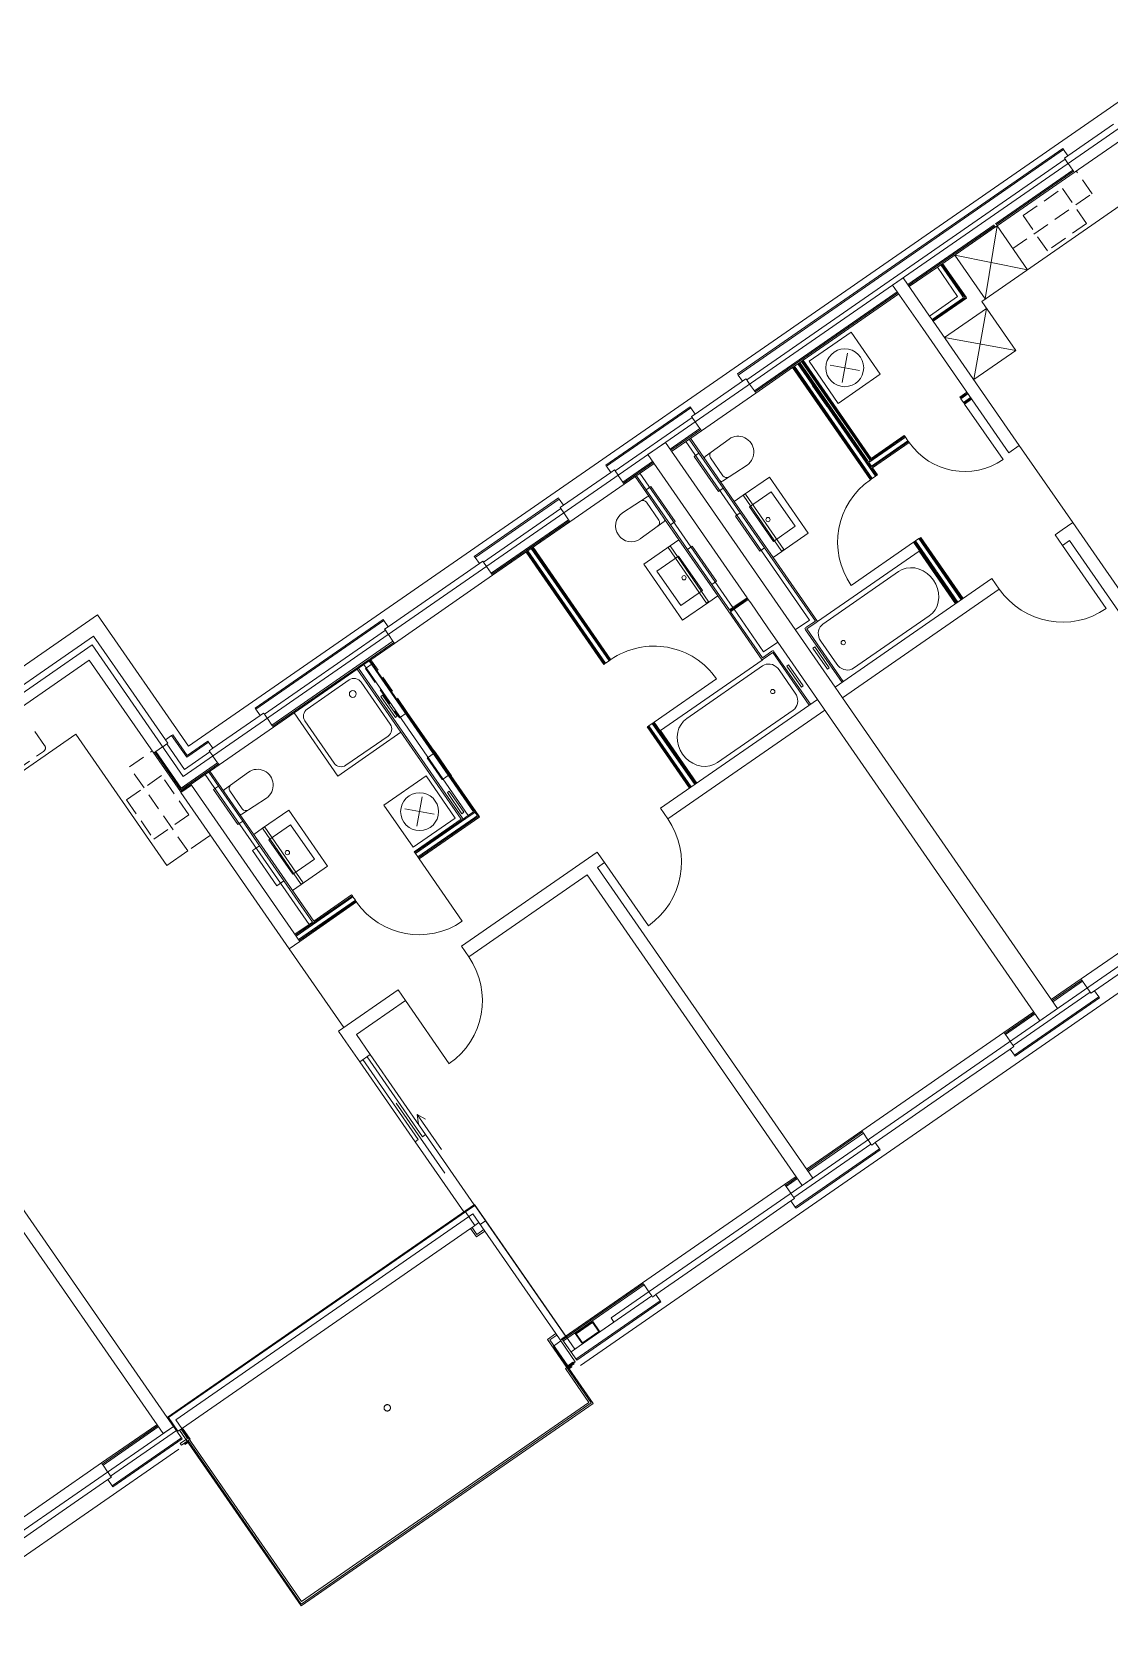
# Model space of a CAD drawing. Header units: metres. Extents: x 2747624 to 2747775, y 1250135 to 1250307.
# Drawn here: x 2747691.49 to 2747704.12, y 1250228.88 to 1250247.75 of the extents above; entities that cross this region are included whole.
import ezdxf

# ---------------------------------------------------------------- set-up
doc = ezdxf.new("R2010")
doc.units = ezdxf.units.M
doc.header["$MEASUREMENT"] = 0
doc.linetypes.add('Strich 2_1mm', pattern=[0.3, 0.2, -0.1])
doc.linetypes.add('Strichpunkt 3_1_1mm Achsen', pattern=[0.5, 0.3, -0.1, 0, -0.1])
doc.layers.add('nichttragend', color=7, linetype='Continuous')
doc.layers.add('tragend', color=7, linetype='Continuous')

# ---------------------------------------------------------------- blocks, each defined once
blk = doc.blocks.new('dfghdgh')
at = {"layer": 'nichttragend', "color": 252, "linetype": 'Continuous', "lineweight": 0}
for p, q in [((2746693.319, 1250239.393), (2746705.393, 1250247.757)), ((2746705.329, 1250247.403), (2746693.255, 1250239.04)), ((2746703.694, 1250246.115), (2746705.297, 1250247.226)), ((2746704.154, 1250246.68), (2746703.62, 1250246.31)), ((2746705.396, 1250246.534), (2746702.611, 1250244.605)), ((2746703.561, 1250246.394), (2746703.57, 1250246.382)), ((2746703.57, 1250246.382), (2746703.62, 1250246.31)), ((2746703.62, 1250246.31), (2746703.579, 1250246.281)), ((2746703.579, 1250246.281), (2746703.587, 1250246.269)), ((2746703.587, 1250246.269), (2746703.621, 1250246.22)), ((2746703.621, 1250246.22), (2746703.622, 1250246.219)), ((2746703.622, 1250246.219), (2746703.677, 1250246.14)), ((2746703.677, 1250246.14), (2746703.685, 1250246.128)), ((2746703.685, 1250246.128), (2746703.694, 1250246.115)), ((2746702.79, 1250245.489), (2746702.652, 1250244.633)), ((2746702.774, 1250245.478), (2746702.79, 1250245.489)), ((2746702.79, 1250245.489), (2746703.146, 1250244.975)), ((2746702.652, 1250244.633), (2746702.296, 1250245.147)), ((2746703.146, 1250244.975), (2746702.296, 1250245.147)), ((2746702.091, 1250245.005), (2746702.132, 1250245.033)), ((2746702.091, 1250245.005), (2746702.329, 1250244.661)), ((2746702.132, 1250245.033), (2746702.37, 1250244.689)), ((2746702.142, 1250245.04), (2746702.416, 1250244.645)), ((2746702.427, 1250244.652), (2746702.153, 1250245.048)), ((2746702.399, 1250244.648), (2746702.37, 1250244.689)), ((2746702.329, 1250244.661), (2746702.001, 1250244.433)), ((2746702.399, 1250244.648), (2746702.029, 1250244.392)), ((2746702.416, 1250244.645), (2746702.036, 1250244.381)), ((2746702.043, 1250244.371), (2746702.434, 1250244.642)), ((2746702.175, 1250244.181), (2746702.668, 1250244.523)), ((2746702.434, 1250244.642), (2746702.427, 1250244.652)), ((2746702.668, 1250244.523), (2746702.517, 1250243.688)), ((2746702.611, 1250244.605), (2746703.01, 1250244.03)), ((2746702.001, 1250244.433), (2746702.029, 1250244.392)), ((2746702.029, 1250244.392), (2746702.036, 1250244.381)), ((2746702.036, 1250244.381), (2746702.043, 1250244.371)), ((2746701.082, 1250244.245), (2746700.588, 1250243.903)), ((2746701.423, 1250243.752), (2746701.082, 1250244.245)), ((2746702.175, 1250244.181), (2746703.01, 1250244.03)), ((2746701.006, 1250243.827), (2746701.037, 1250243.999)), ((2746703.01, 1250244.03), (2746702.517, 1250243.688)), ((2746699.749, 1250243.754), (2746699.758, 1250243.741)), ((2746699.758, 1250243.741), (2746699.808, 1250243.669)), ((2746700.406, 1250243.838), (2746700.395, 1250243.83)), ((2746700.395, 1250243.83), (2746701.193, 1250242.68)), ((2746700.416, 1250243.845), (2746700.406, 1250243.838)), ((2746701.203, 1250242.687), (2746700.406, 1250243.838)), ((2746700.498, 1250243.902), (2746700.416, 1250243.845)), ((2746701.213, 1250242.694), (2746700.416, 1250243.845)), ((2746700.457, 1250243.873), (2746701.368, 1250242.558)), ((2746700.467, 1250243.88), (2746701.378, 1250242.565)), ((2746701.275, 1250242.737), (2746700.478, 1250243.887)), ((2746700.508, 1250243.909), (2746700.498, 1250243.902)), ((2746701.295, 1250242.751), (2746700.498, 1250243.902)), ((2746700.519, 1250243.916), (2746700.508, 1250243.909)), ((2746701.306, 1250242.758), (2746700.508, 1250243.909)), ((2746701.316, 1250242.765), (2746700.519, 1250243.916)), ((2746700.588, 1250243.903), (2746700.93, 1250243.41)), ((2746701.006, 1250243.827), (2746700.834, 1250243.859)), ((2746700.93, 1250243.41), (2746701.423, 1250243.752)), ((2746701.006, 1250243.827), (2746700.975, 1250243.656)), ((2746701.006, 1250243.827), (2746701.178, 1250243.796)), ((2746699.808, 1250243.669), (2746699.253, 1250243.285)), ((2746699.808, 1250243.669), (2746699.849, 1250243.698)), ((2746699.849, 1250243.698), (2746699.857, 1250243.686)), ((2746699.857, 1250243.686), (2746699.891, 1250243.636)), ((2746699.891, 1250243.636), (2746699.892, 1250243.635)), ((2746699.892, 1250243.635), (2746699.947, 1250243.556)), ((2746699.947, 1250243.556), (2746699.955, 1250243.544)), ((2746700.648, 1250243.64), (2746700.625, 1250243.625)), ((2746700.625, 1250243.625), (2746700.796, 1250243.378)), ((2746700.818, 1250243.394), (2746700.648, 1250243.64)), ((2746699.194, 1250243.369), (2746699.203, 1250243.357)), ((2746699.964, 1250243.531), (2746699.327, 1250243.09)), ((2746699.955, 1250243.544), (2746699.964, 1250243.531)), ((2746700.796, 1250243.378), (2746700.818, 1250243.394)), ((2746702.436, 1250243.541), (2746702.354, 1250243.484)), ((2746702.354, 1250243.484), (2746702.361, 1250243.474)), ((2746702.361, 1250243.474), (2746702.443, 1250243.531)), ((2746702.361, 1250243.474), (2746702.368, 1250243.463)), ((2746702.368, 1250243.463), (2746702.45, 1250243.52)), ((2746702.368, 1250243.463), (2746702.396, 1250243.422)), ((2746702.396, 1250243.422), (2746702.479, 1250243.479)), ((2746702.396, 1250243.422), (2746702.404, 1250243.412)), ((2746702.404, 1250243.412), (2746702.486, 1250243.469)), ((2746702.404, 1250243.412), (2746702.411, 1250243.402)), ((2746702.411, 1250243.402), (2746702.493, 1250243.459)), ((2746702.411, 1250243.402), (2746702.861, 1250242.752)), ((2746699.203, 1250243.357), (2746699.253, 1250243.285)), ((2746699.253, 1250243.285), (2746699.212, 1250243.256)), ((2746699.212, 1250243.256), (2746699.22, 1250243.244)), ((2746699.22, 1250243.244), (2746699.254, 1250243.195)), ((2746699.254, 1250243.195), (2746699.255, 1250243.194)), ((2746699.255, 1250243.194), (2746699.31, 1250243.115)), ((2746699.185, 1250242.992), (2746699.298, 1250242.827)), ((2746699.712, 1250242.262), (2746699.199, 1250243.002)), ((2746699.31, 1250243.115), (2746699.318, 1250243.103)), ((2746699.318, 1250243.103), (2746699.327, 1250243.09)), ((2746699.65, 1250242.992), (2746699.372, 1250242.788)), ((2746701.289, 1250242.716), (2746701.719, 1250243.013)), ((2746701.704, 1250243.034), (2746701.316, 1250242.765)), ((2746701.323, 1250242.755), (2746701.711, 1250243.024)), ((2746701.704, 1250243.034), (2746701.711, 1250243.024)), ((2746701.711, 1250243.024), (2746701.719, 1250243.013)), ((2746701.719, 1250243.013), (2746701.747, 1250242.972)), ((2746699.143, 1250242.963), (2746700.592, 1250240.871)), ((2746699.298, 1250242.827), (2746699.241, 1250242.787)), ((2746699.583, 1250242.416), (2746699.298, 1250242.827)), ((2746701.318, 1250242.675), (2746701.747, 1250242.972)), ((2746701.325, 1250242.665), (2746701.754, 1250242.962)), ((2746701.332, 1250242.654), (2746701.761, 1250242.952)), ((2746701.747, 1250242.972), (2746701.754, 1250242.962)), ((2746701.754, 1250242.962), (2746701.761, 1250242.952)), ((2746703.677, 1250242.013), (2746703.05, 1250242.917)), ((2746698.208, 1250242.686), (2746698.216, 1250242.674)), ((2746698.216, 1250242.674), (2746698.266, 1250242.601)), ((2746698.266, 1250242.601), (2746698.308, 1250242.63)), ((2746698.308, 1250242.63), (2746698.316, 1250242.618)), ((2746698.316, 1250242.618), (2746698.35, 1250242.569)), ((2746699.241, 1250242.787), (2746699.526, 1250242.376)), ((2746699.579, 1250242.562), (2746699.433, 1250242.772)), ((2746699.572, 1250242.499), (2746699.861, 1250242.688)), ((2746701.193, 1250242.68), (2746701.307, 1250242.515)), ((2746701.203, 1250242.687), (2746701.317, 1250242.522)), ((2746701.213, 1250242.694), (2746701.327, 1250242.529)), ((2746701.282, 1250242.726), (2746701.303, 1250242.74)), ((2746701.318, 1250242.675), (2746701.289, 1250242.716)), ((2746701.295, 1250242.751), (2746701.303, 1250242.74)), ((2746701.306, 1250242.758), (2746701.313, 1250242.748)), ((2746701.313, 1250242.748), (2746701.323, 1250242.755)), ((2746701.389, 1250242.572), (2746701.332, 1250242.654)), ((2746697.712, 1250242.217), (2746698.266, 1250242.601)), ((2746697.785, 1250242.023), (2746698.423, 1250242.464)), ((2746698.35, 1250242.569), (2746698.351, 1250242.567)), ((2746698.351, 1250242.567), (2746698.405, 1250242.488)), ((2746698.405, 1250242.488), (2746698.414, 1250242.476)), ((2746698.414, 1250242.476), (2746698.423, 1250242.464)), ((2746698.55, 1250242.552), (2746698.717, 1250242.31)), ((2746698.679, 1250242.398), (2746698.565, 1250242.562)), ((2746699.695, 1250241.019), (2746698.606, 1250242.591)), ((2746698.736, 1250242.438), (2746698.679, 1250242.398)), ((2746699.021, 1250242.027), (2746698.736, 1250242.438)), ((2746699.526, 1250242.376), (2746699.583, 1250242.416)), ((2746699.583, 1250242.416), (2746699.782, 1250242.129)), ((2746699.815, 1250242.333), (2746700.123, 1250242.547)), ((2746700.123, 1250242.547), (2746700.578, 1250241.889)), ((2746701.317, 1250242.522), (2746701.307, 1250242.515)), ((2746701.327, 1250242.529), (2746701.317, 1250242.522)), ((2746701.368, 1250242.558), (2746701.327, 1250242.529)), ((2746701.378, 1250242.565), (2746701.368, 1250242.558)), ((2746701.389, 1250242.572), (2746701.378, 1250242.565)), ((2746697.653, 1250242.302), (2746697.661, 1250242.289)), ((2746697.661, 1250242.289), (2746697.712, 1250242.217)), ((2746698.401, 1250242.126), (2746698.69, 1250242.315)), ((2746698.679, 1250242.398), (2746698.963, 1250241.987)), ((2746698.829, 1250242.042), (2746698.683, 1250242.253)), ((2746698.717, 1250242.31), (2746698.895, 1250242.054)), ((2746699.815, 1250242.333), (2746699.712, 1250242.262)), ((2746699.712, 1250242.262), (2746700.167, 1250241.604)), ((2746700.27, 1250241.676), (2746699.815, 1250242.333)), ((2746699.842, 1250242.346), (2746699.817, 1250242.329)), ((2746700.292, 1250241.697), (2746699.842, 1250242.346)), ((2746700.145, 1250242.374), (2746699.891, 1250242.197)), ((2746700.424, 1250241.971), (2746700.145, 1250242.374)), ((2746697.712, 1250242.217), (2746697.67, 1250242.189)), ((2746697.67, 1250242.189), (2746697.679, 1250242.177)), ((2746697.679, 1250242.177), (2746697.713, 1250242.127)), ((2746697.713, 1250242.127), (2746697.714, 1250242.126)), ((2746697.714, 1250242.126), (2746697.768, 1250242.047)), ((2746697.768, 1250242.047), (2746697.777, 1250242.035)), ((2746698.895, 1250242.054), (2746699.062, 1250241.812)), ((2746699.782, 1250242.129), (2746699.725, 1250242.089)), ((2746699.725, 1250242.089), (2746700.01, 1250241.678)), ((2746700.067, 1250241.717), (2746699.782, 1250242.129)), ((2746699.891, 1250242.197), (2746700.17, 1250241.794)), ((2746697.777, 1250242.035), (2746697.785, 1250242.023)), ((2746698.89, 1250242.027), (2746698.611, 1250241.822)), ((2746698.963, 1250241.987), (2746699.021, 1250242.027)), ((2746699.163, 1250241.699), (2746698.963, 1250241.987)), ((2746700.17, 1250241.794), (2746700.424, 1250241.971)), ((2746700.578, 1250241.889), (2746700.27, 1250241.676)), ((2746703.557, 1250241.747), (2746703.471, 1250241.871)), ((2746697.272, 1250241.667), (2746698.183, 1250240.351)), ((2746698.193, 1250240.358), (2746697.282, 1250241.674)), ((2746698.203, 1250240.366), (2746697.292, 1250241.681)), ((2746698.244, 1250240.394), (2746697.333, 1250241.709)), ((2746698.255, 1250240.401), (2746697.344, 1250241.716)), ((2746698.265, 1250240.408), (2746697.354, 1250241.724)), ((2746698.96, 1250241.741), (2746698.651, 1250241.528)), ((2746698.938, 1250241.72), (2746698.963, 1250241.737)), ((2746699.388, 1250241.07), (2746698.938, 1250241.72)), ((2746698.96, 1250241.741), (2746699.062, 1250241.812)), ((2746699.415, 1250241.083), (2746698.96, 1250241.741)), ((2746699.062, 1250241.812), (2746699.518, 1250241.155)), ((2746699.22, 1250241.739), (2746699.163, 1250241.699)), ((2746699.163, 1250241.699), (2746699.447, 1250241.288)), ((2746699.505, 1250241.328), (2746699.22, 1250241.739)), ((2746700.01, 1250241.678), (2746700.067, 1250241.717)), ((2746700.067, 1250241.717), (2746700.662, 1250240.859)), ((2746700.167, 1250241.604), (2746700.27, 1250241.676)), ((2746700.267, 1250241.68), (2746700.292, 1250241.697)), ((2746701.877, 1250241.679), (2746700.687, 1250240.854)), ((2746701.813, 1250241.784), (2746701.082, 1250241.277)), ((2746701.824, 1250241.791), (2746701.813, 1250241.784)), ((2746701.813, 1250241.784), (2746702.31, 1250241.066)), ((2746701.834, 1250241.798), (2746701.824, 1250241.791)), ((2746701.824, 1250241.791), (2746702.32, 1250241.073)), ((2746701.875, 1250241.826), (2746701.834, 1250241.798)), ((2746701.834, 1250241.798), (2746702.331, 1250241.081)), ((2746701.885, 1250241.833), (2746701.875, 1250241.826)), ((2746701.875, 1250241.826), (2746702.372, 1250241.109)), ((2746702.304, 1250241.062), (2746701.877, 1250241.679)), ((2746701.896, 1250241.84), (2746701.885, 1250241.833)), ((2746701.885, 1250241.833), (2746702.382, 1250241.116)), ((2746702.392, 1250241.123), (2746701.896, 1250241.84)), ((2746703.557, 1250241.747), (2746704.069, 1250241.007)), ((2746696.725, 1250241.534), (2746696.191, 1250241.164)), ((2746696.666, 1250241.618), (2746696.675, 1250241.606)), ((2746696.675, 1250241.606), (2746696.725, 1250241.534)), ((2746696.725, 1250241.534), (2746696.766, 1250241.562)), ((2746696.766, 1250241.562), (2746696.774, 1250241.55)), ((2746696.774, 1250241.55), (2746696.809, 1250241.501)), ((2746696.809, 1250241.501), (2746696.809, 1250241.5)), ((2746696.809, 1250241.5), (2746696.864, 1250241.421)), ((2746698.651, 1250241.528), (2746699.107, 1250240.87)), ((2746698.805, 1250241.446), (2746699.06, 1250241.622)), ((2746699.06, 1250241.622), (2746699.339, 1250241.219)), ((2746700.687, 1250240.854), (2746700.167, 1250241.604)), ((2746701.727, 1250241.479), (2746701.68, 1250241.463)), ((2746701.777, 1250241.485), (2746701.727, 1250241.479)), ((2746701.827, 1250241.482), (2746701.777, 1250241.485)), ((2746701.878, 1250241.469), (2746701.827, 1250241.482)), ((2746696.881, 1250241.396), (2746695.73, 1250240.599)), ((2746696.864, 1250241.421), (2746696.873, 1250241.408)), ((2746696.873, 1250241.408), (2746696.881, 1250241.396)), ((2746699.084, 1250241.043), (2746698.805, 1250241.446)), ((2746699.447, 1250241.288), (2746699.505, 1250241.328)), ((2746699.654, 1250240.99), (2746699.447, 1250241.288)), ((2746701.637, 1250241.44), (2746700.75, 1250240.825)), ((2746701.68, 1250241.463), (2746701.637, 1250241.44)), ((2746701.926, 1250241.448), (2746701.878, 1250241.469)), ((2746701.972, 1250241.419), (2746701.926, 1250241.448)), ((2746702.012, 1250241.383), (2746701.972, 1250241.419)), ((2746702.047, 1250241.34), (2746702.012, 1250241.383)), ((2746702.075, 1250241.293), (2746702.047, 1250241.34)), ((2746702.094, 1250241.242), (2746702.075, 1250241.293)), ((2746702.817, 1250241.235), (2746702.731, 1250241.358)), ((2746696.191, 1250241.164), (2746695.656, 1250240.793)), ((2746699.339, 1250241.219), (2746699.084, 1250241.043)), ((2746699.518, 1250241.155), (2746699.415, 1250241.083)), ((2746699.518, 1250241.155), (2746700.038, 1250240.404)), ((2746699.861, 1250241.134), (2746699.695, 1250241.019)), ((2746699.868, 1250241.123), (2746699.702, 1250241.008)), ((2746699.709, 1250240.998), (2746699.875, 1250241.113)), ((2746699.868, 1250241.123), (2746699.861, 1250241.134)), ((2746699.875, 1250241.113), (2746699.868, 1250241.123)), ((2746699.904, 1250241.072), (2746699.875, 1250241.113)), ((2746702.106, 1250241.189), (2746702.094, 1250241.242)), ((2746702.102, 1250241.085), (2746702.108, 1250241.136)), ((2746702.108, 1250241.136), (2746702.106, 1250241.189)), ((2746687.849, 1250237.884), (2746692.252, 1250240.935)), ((2746692.252, 1250240.935), (2746693.319, 1250239.393)), ((2746699.107, 1250240.87), (2746699.415, 1250241.083)), ((2746699.412, 1250241.088), (2746699.388, 1250241.07)), ((2746699.695, 1250241.019), (2746699.654, 1250240.99)), ((2746699.702, 1250241.008), (2746699.661, 1250240.98)), ((2746699.668, 1250240.97), (2746699.709, 1250240.998)), ((2746700.042, 1250240.43), (2746699.668, 1250240.97)), ((2746700.055, 1250240.499), (2746699.709, 1250240.998)), ((2746701.108, 1250240.307), (2746701.996, 1250240.922)), ((2746701.996, 1250240.922), (2746702.033, 1250240.953)), ((2746702.033, 1250240.953), (2746702.064, 1250240.992)), ((2746702.064, 1250240.992), (2746702.087, 1250241.036)), ((2746702.087, 1250241.036), (2746702.102, 1250241.085)), ((2746695.598, 1250240.878), (2746695.606, 1250240.866)), ((2746695.606, 1250240.866), (2746695.656, 1250240.793)), ((2746695.656, 1250240.793), (2746695.615, 1250240.765)), ((2746695.615, 1250240.765), (2746695.624, 1250240.753)), ((2746695.624, 1250240.753), (2746695.658, 1250240.704)), ((2746700.106, 1250240.78), (2746700.221, 1250240.614)), ((2746700.499, 1250240.807), (2746700.426, 1250240.756)), ((2746700.509, 1250240.813), (2746700.499, 1250240.807)), ((2746700.592, 1250240.871), (2746700.509, 1250240.813)), ((2746700.545, 1250240.778), (2746700.537, 1250240.772)), ((2746700.537, 1250240.772), (2746700.547, 1250240.758)), ((2746700.552, 1250240.783), (2746700.545, 1250240.778)), ((2746700.547, 1250240.758), (2746700.974, 1250240.141)), ((2746700.621, 1250240.83), (2746700.552, 1250240.783)), ((2746700.562, 1250240.768), (2746700.672, 1250240.844)), ((2746700.989, 1250240.151), (2746700.562, 1250240.768)), ((2746700.621, 1250240.83), (2746700.662, 1250240.859)), ((2746700.687, 1250240.854), (2746700.672, 1250240.844)), ((2746700.699, 1250240.747), (2746700.696, 1250240.723)), ((2746700.696, 1250240.723), (2746700.697, 1250240.697)), ((2746700.706, 1250240.77), (2746700.699, 1250240.747)), ((2746700.717, 1250240.791), (2746700.706, 1250240.77)), ((2746700.732, 1250240.81), (2746700.717, 1250240.791)), ((2746700.75, 1250240.825), (2746700.732, 1250240.81)), ((2746692.188, 1250240.581), (2746678.478, 1250231.084)), ((2746692.206, 1250240.685), (2746691.578, 1250240.25)), ((2746693.255, 1250239.04), (2746692.188, 1250240.581)), ((2746692.206, 1250240.685), (2746692.677, 1250240.005)), ((2746695.658, 1250240.704), (2746695.659, 1250240.703)), ((2746695.659, 1250240.703), (2746695.713, 1250240.624)), ((2746695.713, 1250240.624), (2746695.722, 1250240.611)), ((2746695.722, 1250240.611), (2746695.73, 1250240.599)), ((2746700.139, 1250240.557), (2746700.055, 1250240.499)), ((2746700.148, 1250240.564), (2746700.139, 1250240.557)), ((2746700.148, 1250240.564), (2746700.221, 1250240.614)), ((2746700.654, 1250240.558), (2746700.632, 1250240.542)), ((2746700.632, 1250240.542), (2746700.803, 1250240.296)), ((2746700.825, 1250240.311), (2746700.654, 1250240.558)), ((2746700.697, 1250240.697), (2746700.703, 1250240.672)), ((2746700.703, 1250240.672), (2746700.712, 1250240.648)), ((2746700.712, 1250240.648), (2746700.725, 1250240.626)), ((2746700.725, 1250240.626), (2746700.913, 1250240.354)), ((2746692.155, 1250240.404), (2746690.039, 1250238.937)), ((2746693.223, 1250238.862), (2746692.155, 1250240.404)), ((2746695.371, 1250240.35), (2746695.309, 1250240.307)), ((2746695.433, 1250240.393), (2746695.371, 1250240.35)), ((2746696.595, 1250238.583), (2746695.371, 1250240.35)), ((2746695.443, 1250240.4), (2746695.433, 1250240.393)), ((2746696.657, 1250238.625), (2746695.433, 1250240.393)), ((2746695.453, 1250240.407), (2746695.443, 1250240.4)), ((2746696.667, 1250238.633), (2746695.443, 1250240.4)), ((2746695.482, 1250240.366), (2746695.453, 1250240.407)), ((2746698.183, 1250240.351), (2746698.193, 1250240.358)), ((2746698.193, 1250240.358), (2746698.203, 1250240.366)), ((2746698.203, 1250240.366), (2746698.244, 1250240.394)), ((2746698.244, 1250240.394), (2746698.255, 1250240.401)), ((2746698.255, 1250240.401), (2746698.265, 1250240.408)), ((2746698.847, 1250239.58), (2746700.038, 1250240.404)), ((2746700.038, 1250240.404), (2746700.052, 1250240.415)), ((2746700.042, 1250240.43), (2746700.083, 1250240.458)), ((2746700.043, 1250240.335), (2746700.064, 1250240.347)), ((2746700.052, 1250240.415), (2746700.163, 1250240.491)), ((2746700.064, 1250240.347), (2746700.086, 1250240.354)), ((2746700.152, 1250240.506), (2746700.083, 1250240.458)), ((2746700.086, 1250240.354), (2746700.109, 1250240.357)), ((2746700.109, 1250240.357), (2746700.134, 1250240.355)), ((2746700.134, 1250240.355), (2746700.158, 1250240.35)), ((2746700.159, 1250240.51), (2746700.152, 1250240.506)), ((2746700.158, 1250240.35), (2746700.181, 1250240.34)), ((2746700.159, 1250240.51), (2746700.167, 1250240.516)), ((2746700.163, 1250240.491), (2746700.59, 1250239.874)), ((2746700.177, 1250240.501), (2746700.167, 1250240.516)), ((2746700.604, 1250239.885), (2746700.177, 1250240.501)), ((2746700.181, 1250240.34), (2746700.202, 1250240.326)), ((2746700.349, 1250240.346), (2746700.327, 1250240.331)), ((2746700.52, 1250240.1), (2746700.349, 1250240.346)), ((2746700.913, 1250240.354), (2746700.93, 1250240.334)), ((2746691.578, 1250240.25), (2746691.013, 1250239.858)), ((2746694.707, 1250239.829), (2746695.2, 1250240.171)), ((2746695.309, 1250240.307), (2746695.295, 1250240.297)), ((2746695.295, 1250240.297), (2746696.512, 1250238.54)), ((2746696.527, 1250238.55), (2746695.309, 1250240.307)), ((2746698.772, 1250239.677), (2746699.503, 1250240.183)), ((2746699.155, 1250239.72), (2746700.043, 1250240.335)), ((2746700.202, 1250240.326), (2746700.222, 1250240.308)), ((2746700.222, 1250240.308), (2746700.238, 1250240.288)), ((2746700.238, 1250240.288), (2746700.426, 1250240.017)), ((2746700.327, 1250240.331), (2746700.498, 1250240.085)), ((2746700.803, 1250240.296), (2746700.825, 1250240.311)), ((2746700.93, 1250240.334), (2746700.949, 1250240.317)), ((2746700.949, 1250240.317), (2746700.971, 1250240.303)), ((2746700.971, 1250240.303), (2746700.994, 1250240.293)), ((2746700.994, 1250240.293), (2746701.018, 1250240.287)), ((2746701.018, 1250240.287), (2746701.042, 1250240.285)), ((2746701.042, 1250240.285), (2746701.066, 1250240.288)), ((2746701.066, 1250240.288), (2746701.088, 1250240.296)), ((2746701.088, 1250240.296), (2746701.108, 1250240.307)), ((2746692.677, 1250240.005), (2746693.047, 1250239.47)), ((2746695.339, 1250240.145), (2746695.681, 1250239.652)), ((2746695.592, 1250239.992), (2746695.57, 1250239.977)), ((2746695.57, 1250239.977), (2746695.741, 1250239.73)), ((2746695.763, 1250239.746), (2746695.592, 1250239.992)), ((2746700.426, 1250240.017), (2746700.439, 1250239.994)), ((2746700.439, 1250239.994), (2746700.449, 1250239.97)), ((2746700.449, 1250239.97), (2746700.454, 1250239.945)), ((2746700.498, 1250240.085), (2746700.52, 1250240.1)), ((2746694.098, 1250239.839), (2746694.106, 1250239.827)), ((2746694.106, 1250239.827), (2746694.156, 1250239.754)), ((2746694.156, 1250239.754), (2746694.197, 1250239.783)), ((2746694.197, 1250239.783), (2746694.206, 1250239.771)), ((2746694.555, 1250239.785), (2746695.067, 1250239.045)), ((2746696.196, 1250239.335), (2746695.88, 1250239.791)), ((2746700.402, 1250239.818), (2746699.514, 1250239.203)), ((2746700.42, 1250239.833), (2746700.402, 1250239.818)), ((2746700.434, 1250239.851), (2746700.42, 1250239.833)), ((2746700.445, 1250239.872), (2746700.434, 1250239.851)), ((2746700.452, 1250239.895), (2746700.445, 1250239.872)), ((2746700.455, 1250239.92), (2746700.452, 1250239.895)), ((2746700.454, 1250239.945), (2746700.455, 1250239.92)), ((2746694.156, 1250239.754), (2746693.601, 1250239.37)), ((2746694.312, 1250239.617), (2746693.675, 1250239.175)), ((2746694.206, 1250239.771), (2746694.24, 1250239.722)), ((2746694.24, 1250239.722), (2746694.241, 1250239.72)), ((2746694.241, 1250239.72), (2746694.295, 1250239.641)), ((2746694.295, 1250239.641), (2746694.304, 1250239.629)), ((2746694.304, 1250239.629), (2746694.312, 1250239.617)), ((2746695.023, 1250239.197), (2746694.681, 1250239.69)), ((2746695.741, 1250239.73), (2746695.763, 1250239.746)), ((2746698.69, 1250239.62), (2746698.7, 1250239.627)), ((2746698.69, 1250239.62), (2746699.186, 1250238.902)), ((2746698.7, 1250239.627), (2746698.71, 1250239.634)), ((2746699.197, 1250238.91), (2746698.7, 1250239.627)), ((2746698.71, 1250239.634), (2746698.751, 1250239.662)), ((2746699.207, 1250238.917), (2746698.71, 1250239.634)), ((2746698.751, 1250239.662), (2746698.761, 1250239.67)), ((2746699.248, 1250238.945), (2746698.751, 1250239.662)), ((2746698.761, 1250239.67), (2746698.772, 1250239.677)), ((2746699.258, 1250238.952), (2746698.761, 1250239.67)), ((2746699.269, 1250238.959), (2746698.772, 1250239.677)), ((2746699.049, 1250239.557), (2746699.064, 1250239.606)), ((2746699.064, 1250239.606), (2746699.088, 1250239.65)), ((2746699.088, 1250239.65), (2746699.118, 1250239.689)), ((2746699.118, 1250239.689), (2746699.155, 1250239.72)), ((2746690.419, 1250238.441), (2746691.998, 1250239.534)), ((2746691.998, 1250239.534), (2746693.062, 1250237.997)), ((2746693.064, 1250239.421), (2746693.015, 1250239.387)), ((2746693.12, 1250239.521), (2746693.047, 1250239.47)), ((2746693.047, 1250239.47), (2746693.076, 1250239.429)), ((2746693.076, 1250239.429), (2746693.064, 1250239.421)), ((2746693.132, 1250239.529), (2746693.12, 1250239.521)), ((2746693.543, 1250239.455), (2746693.551, 1250239.442)), ((2746693.551, 1250239.442), (2746693.601, 1250239.37)), ((2746695.067, 1250239.045), (2746695.807, 1250239.557)), ((2746695.655, 1250239.513), (2746695.162, 1250239.171)), ((2746699.274, 1250238.963), (2746698.847, 1250239.58)), ((2746699.043, 1250239.506), (2746699.049, 1250239.557)), ((2746699.046, 1250239.453), (2746699.043, 1250239.506)), ((2746699.057, 1250239.4), (2746699.046, 1250239.453)), ((2746699.077, 1250239.349), (2746699.057, 1250239.4)), ((2746692.922, 1250239.323), (2746692.91, 1250239.314)), ((2746692.935, 1250239.331), (2746692.922, 1250239.323)), ((2746693.013, 1250239.386), (2746692.935, 1250239.331)), ((2746693.015, 1250239.387), (2746693.013, 1250239.386)), ((2746693.601, 1250239.37), (2746693.56, 1250239.341)), ((2746693.56, 1250239.341), (2746693.568, 1250239.33)), ((2746693.568, 1250239.33), (2746693.603, 1250239.28)), ((2746693.603, 1250239.28), (2746693.603, 1250239.279)), ((2746693.603, 1250239.279), (2746693.658, 1250239.2)), ((2746696.115, 1250239.258), (2746696.116, 1250239.259)), ((2746696.115, 1250239.258), (2746696.291, 1250239.003)), ((2746696.206, 1250239.321), (2746696.116, 1250239.259)), ((2746696.117, 1250239.257), (2746696.197, 1250239.313)), ((2746696.292, 1250239.005), (2746696.117, 1250239.257)), ((2746696.196, 1250239.34), (2746696.195, 1250239.339)), ((2746696.195, 1250239.339), (2746696.21, 1250239.318)), ((2746696.211, 1250239.319), (2746696.196, 1250239.34)), ((2746696.197, 1250239.336), (2746696.196, 1250239.335)), ((2746696.196, 1250239.335), (2746696.392, 1250239.052)), ((2746696.207, 1250239.319), (2746696.197, 1250239.313)), ((2746696.198, 1250239.312), (2746696.197, 1250239.313)), ((2746696.198, 1250239.312), (2746696.209, 1250239.319)), ((2746696.198, 1250239.312), (2746696.371, 1250239.062)), ((2746696.207, 1250239.322), (2746696.206, 1250239.321)), ((2746696.209, 1250239.321), (2746696.207, 1250239.319)), ((2746696.21, 1250239.32), (2746696.209, 1250239.319)), ((2746696.211, 1250239.319), (2746696.21, 1250239.318)), ((2746696.21, 1250239.318), (2746696.38, 1250239.072)), ((2746696.381, 1250239.073), (2746696.211, 1250239.319)), ((2746699.105, 1250239.302), (2746699.077, 1250239.349)), ((2746699.139, 1250239.26), (2746699.105, 1250239.302)), ((2746699.18, 1250239.223), (2746699.139, 1250239.26)), ((2746699.225, 1250239.194), (2746699.18, 1250239.223)), ((2746693.512, 1250239.063), (2746694.73, 1250237.306)), ((2746693.554, 1250239.091), (2746693.667, 1250238.927)), ((2746694.785, 1250237.344), (2746693.568, 1250239.101)), ((2746693.658, 1250239.2), (2746693.667, 1250239.188)), ((2746693.667, 1250239.188), (2746693.675, 1250239.175)), ((2746694.019, 1250239.091), (2746693.741, 1250238.887)), ((2746696.101, 1250239.046), (2746695.607, 1250238.704)), ((2746696.442, 1250238.553), (2746696.101, 1250239.046)), ((2746696.372, 1250239.061), (2746696.292, 1250239.005)), ((2746696.293, 1250239.004), (2746696.382, 1250239.066)), ((2746696.382, 1250239.069), (2746696.371, 1250239.062)), ((2746696.371, 1250239.062), (2746696.372, 1250239.061)), ((2746696.372, 1250239.061), (2746696.381, 1250239.067)), ((2746696.38, 1250239.072), (2746696.381, 1250239.073)), ((2746696.38, 1250239.072), (2746696.396, 1250239.049)), ((2746696.397, 1250239.05), (2746696.381, 1250239.073)), ((2746696.383, 1250239.07), (2746696.382, 1250239.069)), ((2746696.382, 1250239.066), (2746696.384, 1250239.067)), ((2746696.72, 1250238.578), (2746696.392, 1250239.052)), ((2746696.392, 1250239.052), (2746696.394, 1250239.052)), ((2746696.396, 1250239.049), (2746696.397, 1250239.05)), ((2746699.274, 1250239.173), (2746699.225, 1250239.194)), ((2746699.324, 1250239.161), (2746699.274, 1250239.173)), ((2746699.375, 1250239.158), (2746699.324, 1250239.161)), ((2746699.425, 1250239.164), (2746699.375, 1250239.158)), ((2746699.471, 1250239.179), (2746699.425, 1250239.164)), ((2746699.514, 1250239.203), (2746699.471, 1250239.179)), ((2746693.229, 1250238.854), (2746693.223, 1250238.862)), ((2746693.346, 1250238.948), (2746693.352, 1250238.939)), ((2746693.667, 1250238.927), (2746693.61, 1250238.887)), ((2746693.61, 1250238.887), (2746693.895, 1250238.476)), ((2746693.952, 1250238.516), (2746693.667, 1250238.927)), ((2746693.948, 1250238.661), (2746693.802, 1250238.872)), ((2746696.291, 1250239.003), (2746696.293, 1250239.004)), ((2746696.372, 1250238.866), (2746696.35, 1250238.851)), ((2746696.35, 1250238.851), (2746696.521, 1250238.604)), ((2746696.543, 1250238.62), (2746696.372, 1250238.866)), ((2746693.941, 1250238.598), (2746694.23, 1250238.787)), ((2746694.184, 1250238.433), (2746694.492, 1250238.646)), ((2746694.492, 1250238.646), (2746694.947, 1250237.989)), ((2746695.607, 1250238.704), (2746695.949, 1250238.211)), ((2746696.025, 1250238.628), (2746695.853, 1250238.66)), ((2746696.025, 1250238.628), (2746696.056, 1250238.8)), ((2746698.933, 1250238.544), (2746698.847, 1250238.668)), ((2746693.895, 1250238.476), (2746693.952, 1250238.516)), ((2746693.952, 1250238.516), (2746694.151, 1250238.228)), ((2746694.514, 1250238.473), (2746694.26, 1250238.297)), ((2746694.793, 1250238.07), (2746694.514, 1250238.473)), ((2746695.949, 1250238.211), (2746696.442, 1250238.553)), ((2746696.512, 1250238.54), (2746695.961, 1250238.159)), ((2746695.968, 1250238.148), (2746696.519, 1250238.53)), ((2746695.975, 1250238.138), (2746696.566, 1250238.547)), ((2746696.025, 1250238.628), (2746695.994, 1250238.457)), ((2746696.004, 1250238.097), (2746696.673, 1250238.561)), ((2746696.011, 1250238.087), (2746696.7, 1250238.564)), ((2746696.018, 1250238.076), (2746696.717, 1250238.561)), ((2746696.025, 1250238.628), (2746696.197, 1250238.597)), ((2746696.519, 1250238.53), (2746696.534, 1250238.54)), ((2746696.521, 1250238.604), (2746696.543, 1250238.62)), ((2746696.532, 1250238.543), (2746696.527, 1250238.55)), ((2746696.532, 1250238.543), (2746696.534, 1250238.54)), ((2746696.534, 1250238.54), (2746696.539, 1250238.544)), ((2746696.539, 1250238.544), (2746696.595, 1250238.583)), ((2746696.566, 1250238.547), (2746696.602, 1250238.572)), ((2746696.595, 1250238.583), (2746696.657, 1250238.625)), ((2746696.602, 1250238.572), (2746696.664, 1250238.615)), ((2746696.664, 1250238.615), (2746696.674, 1250238.622)), ((2746696.674, 1250238.622), (2746696.667, 1250238.633)), ((2746696.673, 1250238.561), (2746696.693, 1250238.574)), ((2746696.703, 1250238.581), (2746696.674, 1250238.622)), ((2746696.693, 1250238.574), (2746696.703, 1250238.581)), ((2746696.7, 1250238.564), (2746696.71, 1250238.571)), ((2746696.71, 1250238.571), (2746696.72, 1250238.578)), ((2746696.727, 1250238.568), (2746696.717, 1250238.561)), ((2746696.727, 1250238.568), (2746696.72, 1250238.578)), ((2746693.514, 1250238.311), (2746693.576, 1250238.353)), ((2746694.184, 1250238.433), (2746694.081, 1250238.362)), ((2746694.639, 1250237.775), (2746694.184, 1250238.433)), ((2746694.211, 1250238.446), (2746694.186, 1250238.429)), ((2746694.661, 1250237.796), (2746694.211, 1250238.446)), ((2746694.26, 1250238.297), (2746694.539, 1250237.894)), ((2746693.062, 1250237.997), (2746693.308, 1250238.168)), ((2746694.151, 1250238.228), (2746694.069, 1250238.171)), ((2746694.069, 1250238.171), (2746694.354, 1250237.76)), ((2746694.436, 1250237.817), (2746694.151, 1250238.228)), ((2746695.961, 1250238.159), (2746695.968, 1250238.148)), ((2746695.968, 1250238.148), (2746695.975, 1250238.138)), ((2746695.975, 1250238.138), (2746696.004, 1250238.097)), ((2746696.004, 1250238.097), (2746696.011, 1250238.087)), ((2746696.011, 1250238.087), (2746696.018, 1250238.076)), ((2746696.018, 1250238.076), (2746696.525, 1250237.345)), ((2746698.193, 1250238.032), (2746698.107, 1250238.155)), ((2746698.268, 1250232.698), (2746706.283, 1250238.25)), ((2746694.539, 1250237.894), (2746694.793, 1250238.07)), ((2746694.947, 1250237.989), (2746694.639, 1250237.775)), ((2746706.346, 1250237.984), (2746697.909, 1250232.141)), ((2746698.193, 1250238.032), (2746698.705, 1250237.292)), ((2746694.354, 1250237.76), (2746694.436, 1250237.817)), ((2746694.436, 1250237.817), (2746694.771, 1250237.334)), ((2746694.536, 1250237.704), (2746694.639, 1250237.775)), ((2746694.636, 1250237.779), (2746694.661, 1250237.796)), ((2746703.775, 1250236.668), (2746705.44, 1250237.821)), ((2746694.571, 1250237.18), (2746695.237, 1250237.641)), ((2746694.578, 1250237.17), (2746695.244, 1250237.631)), ((2746694.606, 1250237.129), (2746695.272, 1250237.59)), ((2746694.613, 1250237.119), (2746695.279, 1250237.58)), ((2746694.62, 1250237.108), (2746695.286, 1250237.57)), ((2746695.229, 1250237.652), (2746694.785, 1250237.344)), ((2746695.229, 1250237.652), (2746695.237, 1250237.641)), ((2746695.237, 1250237.641), (2746695.244, 1250237.631)), ((2746695.244, 1250237.631), (2746695.272, 1250237.59)), ((2746695.272, 1250237.59), (2746695.279, 1250237.58)), ((2746695.279, 1250237.58), (2746695.286, 1250237.57)), ((2746694.73, 1250237.306), (2746694.771, 1250237.334)), ((2746694.564, 1250237.191), (2746694.73, 1250237.306)), ((2746703.932, 1250236.53), (2746704.98, 1250237.256)), ((2746694.497, 1250237.023), (2746695.138, 1250236.098)), ((2746696.6, 1250236.929), (2746696.515, 1250237.052)), ((2746703.784, 1250236.656), (2746703.775, 1250236.668)), ((2746703.792, 1250236.643), (2746703.784, 1250236.656)), ((2746703.847, 1250236.564), (2746703.792, 1250236.643)), ((2746703.848, 1250236.563), (2746703.847, 1250236.564)), ((2746695.86, 1250236.416), (2746695.775, 1250236.539)), ((2746695.86, 1250236.416), (2746696.373, 1250235.676)), ((2746703.882, 1250236.514), (2746703.848, 1250236.563)), ((2746703.89, 1250236.502), (2746703.882, 1250236.514)), ((2746703.932, 1250236.53), (2746703.89, 1250236.502)), ((2746703.982, 1250236.458), (2746703.932, 1250236.53)), ((2746703.99, 1250236.446), (2746703.982, 1250236.458)), ((2746701.206, 1250234.888), (2746702.871, 1250236.042)), ((2746702.88, 1250236.029), (2746702.871, 1250236.042)), ((2746702.888, 1250236.017), (2746702.88, 1250236.029)), ((2746702.943, 1250235.938), (2746702.888, 1250236.017)), ((2746702.411, 1250235.477), (2746702.945, 1250235.847)), ((2746702.944, 1250235.937), (2746702.943, 1250235.938)), ((2746702.978, 1250235.887), (2746702.944, 1250235.937)), ((2746702.945, 1250235.847), (2746702.986, 1250235.876)), ((2746702.995, 1250235.775), (2746702.945, 1250235.847)), ((2746702.986, 1250235.876), (2746702.978, 1250235.887)), ((2746695.324, 1250235.698), (2746695.973, 1250234.761)), ((2746695.361, 1250235.723), (2746696.01, 1250234.786)), ((2746696.059, 1250234.82), (2746695.41, 1250235.758)), ((2746696.096, 1250234.846), (2746695.447, 1250235.783)), ((2746703.004, 1250235.762), (2746702.995, 1250235.775)), ((2746701.363, 1250234.751), (2746702.411, 1250235.477)), ((2746695.75, 1250235.214), (2746696.319, 1250234.392)), ((2746695.995, 1250235.08), (2746696.28, 1250234.669)), ((2746695.995, 1250235.08), (2746696.093, 1250235.026)), ((2746695.995, 1250235.08), (2746696.011, 1250234.969)), ((2746701.215, 1250234.876), (2746701.206, 1250234.888)), ((2746701.224, 1250234.864), (2746701.215, 1250234.876)), ((2746696.01, 1250234.786), (2746695.973, 1250234.761)), ((2746695.973, 1250234.761), (2746696.542, 1250233.939)), ((2746696.096, 1250234.846), (2746696.059, 1250234.82)), ((2746696.096, 1250234.846), (2746696.666, 1250234.024)), ((2746701.278, 1250234.785), (2746701.224, 1250234.864)), ((2746701.279, 1250234.784), (2746701.278, 1250234.785)), ((2746701.313, 1250234.734), (2746701.279, 1250234.784)), ((2746701.322, 1250234.722), (2746701.313, 1250234.734)), ((2746701.363, 1250234.751), (2746701.322, 1250234.722)), ((2746701.413, 1250234.679), (2746701.363, 1250234.751)), ((2746701.421, 1250234.666), (2746701.413, 1250234.679)), ((2746698.638, 1250233.109), (2746700.302, 1250234.262)), ((2746700.311, 1250234.25), (2746700.302, 1250234.262)), ((2746700.319, 1250234.237), (2746700.311, 1250234.25)), ((2746700.374, 1250234.159), (2746700.319, 1250234.237)), ((2746700.375, 1250234.157), (2746700.374, 1250234.159)), ((2746700.409, 1250234.108), (2746700.375, 1250234.157)), ((2746693.069, 1250231.533), (2746696.67, 1250234.027)), ((2746693.083, 1250231.53), (2746696.561, 1250233.94)), ((2746696.579, 1250233.964), (2746696.542, 1250233.939)), ((2746696.542, 1250233.939), (2746696.548, 1250233.93)), ((2746696.672, 1250234.016), (2746696.561, 1250233.94)), ((2746696.672, 1250233.78), (2746696.561, 1250233.94)), ((2746696.629, 1250233.998), (2746696.579, 1250233.964)), ((2746696.666, 1250234.024), (2746696.629, 1250233.998)), ((2746696.67, 1250234.027), (2746697.844, 1250232.331)), ((2746696.672, 1250234.016), (2746696.783, 1250233.857)), ((2746699.842, 1250233.697), (2746700.376, 1250234.068)), ((2746700.376, 1250234.068), (2746700.417, 1250234.096)), ((2746700.426, 1250233.995), (2746700.376, 1250234.068)), ((2746700.417, 1250234.096), (2746700.409, 1250234.108)), ((2746700.435, 1250233.983), (2746700.426, 1250233.995)), ((2746696.65, 1250233.916), (2746693.168, 1250231.504)), ((2746696.622, 1250233.745), (2746693.248, 1250231.408)), ((2746696.622, 1250233.745), (2746696.64, 1250233.758)), ((2746696.69, 1250233.647), (2746696.622, 1250233.745)), ((2746696.64, 1250233.758), (2746696.672, 1250233.78)), ((2746696.695, 1250233.677), (2746696.64, 1250233.758)), ((2746696.789, 1250233.715), (2746696.65, 1250233.916)), ((2746696.672, 1250233.78), (2746696.72, 1250233.814)), ((2746696.776, 1250233.733), (2746696.695, 1250233.677)), ((2746696.734, 1250233.793), (2746696.797, 1250233.836)), ((2746696.797, 1250233.836), (2746696.783, 1250233.857)), ((2746696.797, 1250233.836), (2746697.737, 1250232.479)), ((2746696.789, 1250233.715), (2746696.69, 1250233.647)), ((2746697.62, 1250232.514), (2746696.789, 1250233.715)), ((2746698.794, 1250232.971), (2746699.842, 1250233.697)), ((2746698.646, 1250233.097), (2746698.638, 1250233.109)), ((2746698.655, 1250233.084), (2746698.646, 1250233.097)), ((2746698.709, 1250233.005), (2746698.655, 1250233.084)), ((2746698.71, 1250233.004), (2746698.709, 1250233.005)), ((2746698.744, 1250232.955), (2746698.71, 1250233.004)), ((2746698.753, 1250232.943), (2746698.744, 1250232.955)), ((2746698.794, 1250232.971), (2746698.753, 1250232.943)), ((2746698.844, 1250232.899), (2746698.794, 1250232.971)), ((2746698.852, 1250232.887), (2746698.844, 1250232.899)), ((2746697.844, 1250232.331), (2746698.302, 1250232.649)), ((2746698.302, 1250232.649), (2746698.268, 1250232.698)), ((2746697.522, 1250232.446), (2746697.62, 1250232.514)), ((2746698.037, 1250231.702), (2746697.522, 1250232.446)), ((2746697.552, 1250232.44), (2746697.633, 1250232.496)), ((2746697.761, 1250232.138), (2746697.552, 1250232.44)), ((2746697.679, 1250232.43), (2746697.592, 1250232.369)), ((2746697.848, 1250232.185), (2746697.62, 1250232.514)), ((2746697.675, 1250232.436), (2746697.737, 1250232.479)), ((2746697.592, 1250232.369), (2746698.058, 1250231.696)), ((2746697.733, 1250232.105), (2746697.848, 1250232.185)), ((2746698.009, 1250231.707), (2746697.733, 1250232.105)), ((2746697.756, 1250232.108), (2746697.834, 1250232.162)), ((2746697.821, 1250232.18), (2746697.761, 1250232.138)), ((2746697.807, 1250232.129), (2746697.766, 1250232.1)), ((2746697.766, 1250232.1), (2746697.769, 1250232.096)), ((2746697.769, 1250232.096), (2746697.81, 1250232.125)), ((2746697.81, 1250232.125), (2746697.807, 1250232.129)), ((2746697.834, 1250232.162), (2746697.821, 1250232.18)), ((2746698.058, 1250231.696), (2746694.636, 1250229.326)), ((2746694.638, 1250229.347), (2746698.037, 1250231.702)), ((2746694.643, 1250229.375), (2746698.009, 1250231.707)), ((2746693.142, 1250231.428), (2746693.069, 1250231.533)), ((2746693.083, 1250231.53), (2746693.075, 1250231.525)), ((2746693.194, 1250231.371), (2746693.083, 1250231.53)), ((2746693.168, 1250231.504), (2746694.643, 1250229.375)), ((2746685.127, 1250225.876), (2746693.142, 1250231.428)), ((2746693.194, 1250231.371), (2746693.23, 1250231.396)), ((2746694.636, 1250229.326), (2746693.211, 1250231.383)), ((2746693.307, 1250231.285), (2746693.221, 1250231.226)), ((2746693.248, 1250231.408), (2746693.23, 1250231.396)), ((2746693.23, 1250231.396), (2746693.307, 1250231.285)), ((2746693.248, 1250231.408), (2746693.337, 1250231.279)), ((2746693.337, 1250231.279), (2746693.312, 1250231.262)), ((2746693.204, 1250231.162), (2746684.768, 1250225.319)), ((2746693.234, 1250231.208), (2746693.221, 1250231.226)), ((2746693.234, 1250231.208), (2746693.312, 1250231.262)), ((2746693.315, 1250231.25), (2746693.274, 1250231.221)), ((2746693.274, 1250231.221), (2746693.277, 1250231.217)), ((2746693.277, 1250231.217), (2746693.318, 1250231.245)), ((2746693.312, 1250231.262), (2746694.638, 1250229.347)), ((2746693.318, 1250231.245), (2746693.315, 1250231.25)), ((2746690.634, 1250229.846), (2746692.299, 1250230.999)), ((2746692.307, 1250230.987), (2746692.299, 1250230.999)), ((2746692.316, 1250230.974), (2746692.307, 1250230.987)), ((2746692.37, 1250230.895), (2746692.316, 1250230.974)), ((2746691.838, 1250230.434), (2746692.372, 1250230.804)), ((2746692.371, 1250230.894), (2746692.37, 1250230.895)), ((2746692.405, 1250230.845), (2746692.371, 1250230.894)), ((2746692.372, 1250230.804), (2746692.414, 1250230.833)), ((2746692.423, 1250230.732), (2746692.372, 1250230.804)), ((2746692.414, 1250230.833), (2746692.405, 1250230.845)), ((2746692.431, 1250230.72), (2746692.423, 1250230.732)), ((2746690.79, 1250229.708), (2746691.838, 1250230.434))]:
    blk.add_line(p, q, dxfattribs=at)
at = {"layer": 'nichttragend', "color": 190, "linetype": 'Continuous', "lineweight": 0}
for p, q in [((2746703.561, 1250246.394), (2746699.749, 1250243.754)), ((2746703.57, 1250246.382), (2746699.758, 1250243.741)), ((2746703.587, 1250246.269), (2746699.857, 1250243.686)), ((2746703.677, 1250246.14), (2746702.773, 1250245.514)), ((2746702.781, 1250245.501), (2746703.685, 1250246.128)), ((2746702.79, 1250245.489), (2746703.694, 1250246.115)), ((2746702.757, 1250245.503), (2746701.745, 1250244.802)), ((2746701.754, 1250244.789), (2746702.765, 1250245.49)), ((2746702.132, 1250245.033), (2746702.774, 1250245.478)), ((2746701.762, 1250244.777), (2746702.091, 1250245.005)), ((2746701.622, 1250244.716), (2746699.947, 1250243.556)), ((2746699.955, 1250243.544), (2746701.63, 1250244.704)), ((2746700.519, 1250243.916), (2746701.639, 1250244.692)), ((2746699.964, 1250243.531), (2746700.395, 1250243.83)), ((2746699.194, 1250243.369), (2746698.208, 1250242.686)), ((2746699.203, 1250243.357), (2746698.216, 1250242.674)), ((2746699.22, 1250243.244), (2746698.316, 1250242.618)), ((2746699.31, 1250243.115), (2746698.96, 1250242.873)), ((2746698.969, 1250242.861), (2746699.318, 1250243.103)), ((2746698.977, 1250242.848), (2746699.327, 1250243.09)), ((2746698.755, 1250242.73), (2746698.405, 1250242.488)), ((2746698.414, 1250242.476), (2746698.763, 1250242.718)), ((2746698.423, 1250242.464), (2746698.772, 1250242.706)), ((2746697.653, 1250242.302), (2746696.666, 1250241.618)), ((2746697.661, 1250242.289), (2746696.675, 1250241.606)), ((2746697.679, 1250242.177), (2746696.774, 1250241.55)), ((2746697.768, 1250242.047), (2746696.864, 1250241.421)), ((2746696.873, 1250241.408), (2746697.777, 1250242.035)), ((2746696.881, 1250241.396), (2746697.785, 1250242.023)), ((2746695.598, 1250240.878), (2746694.098, 1250239.839)), ((2746695.606, 1250240.866), (2746694.106, 1250239.827)), ((2746695.624, 1250240.753), (2746694.206, 1250239.771)), ((2746695.713, 1250240.624), (2746694.295, 1250239.641)), ((2746694.304, 1250239.629), (2746695.722, 1250240.611)), ((2746695.453, 1250240.407), (2746695.73, 1250240.599)), ((2746694.312, 1250239.617), (2746695.295, 1250240.297)), ((2746693.27, 1250239.123), (2746693.064, 1250239.421)), ((2746693.296, 1250239.266), (2746693.12, 1250239.521)), ((2746693.3, 1250239.287), (2746693.132, 1250239.529)), ((2746693.543, 1250239.455), (2746693.3, 1250239.287)), ((2746693.551, 1250239.442), (2746693.309, 1250239.274)), ((2746692.922, 1250239.323), (2746693.218, 1250238.895)), ((2746693.231, 1250238.904), (2746692.935, 1250239.331)), ((2746693.568, 1250239.33), (2746693.27, 1250239.123)), ((2746693.296, 1250239.266), (2746693.309, 1250239.274)), ((2746693.235, 1250238.871), (2746693.675, 1250239.175)), ((2746693.239, 1250238.892), (2746693.667, 1250239.188)), ((2746693.658, 1250239.2), (2746693.311, 1250238.959)), ((2746693.218, 1250238.895), (2746693.227, 1250238.883)), ((2746693.223, 1250238.862), (2746693.235, 1250238.871)), ((2746693.227, 1250238.883), (2746693.239, 1250238.892)), ((2746693.231, 1250238.904), (2746693.311, 1250238.959)), ((2746703.775, 1250236.668), (2746703.426, 1250236.426)), ((2746703.784, 1250236.656), (2746703.435, 1250236.414)), ((2746703.443, 1250236.401), (2746703.792, 1250236.643)), ((2746702.978, 1250235.887), (2746703.882, 1250236.514)), ((2746702.995, 1250235.775), (2746703.982, 1250236.458)), ((2746703.004, 1250235.762), (2746703.99, 1250236.446)), ((2746703.221, 1250236.284), (2746702.871, 1250236.042)), ((2746703.229, 1250236.271), (2746702.88, 1250236.029)), ((2746702.888, 1250236.017), (2746703.238, 1250236.259)), ((2746701.206, 1250234.888), (2746700.559, 1250234.44)), ((2746701.215, 1250234.876), (2746700.568, 1250234.428)), ((2746700.409, 1250234.108), (2746701.313, 1250234.734)), ((2746700.426, 1250233.995), (2746701.413, 1250234.679)), ((2746700.576, 1250234.415), (2746701.224, 1250234.864)), ((2746700.435, 1250233.983), (2746701.421, 1250234.666)), ((2746700.436, 1250234.355), (2746700.302, 1250234.262)), ((2746700.444, 1250234.342), (2746700.311, 1250234.25)), ((2746700.319, 1250234.237), (2746700.453, 1250234.33)), ((2746698.638, 1250233.109), (2746697.692, 1250232.454)), ((2746698.646, 1250233.097), (2746697.701, 1250232.442)), ((2746697.709, 1250232.43), (2746698.655, 1250233.084)), ((2746697.857, 1250232.216), (2746698.844, 1250232.899)), ((2746697.866, 1250232.203), (2746698.852, 1250232.887)), ((2746698.138, 1250232.535), (2746698.744, 1250232.955)), ((2746697.692, 1250232.454), (2746697.866, 1250232.203)), ((2746697.799, 1250232.3), (2746697.933, 1250232.393)), ((2746692.946, 1250231.447), (2746692.299, 1250230.999)), ((2746692.954, 1250231.435), (2746692.307, 1250230.987)), ((2746692.316, 1250230.974), (2746692.963, 1250231.423)), ((2746692.405, 1250230.845), (2746693.176, 1250231.379)), ((2746692.423, 1250230.732), (2746693.234, 1250231.294)), ((2746692.431, 1250230.72), (2746693.243, 1250231.282)), ((2746693.243, 1250231.282), (2746693.142, 1250231.428))]:
    blk.add_line(p, q, dxfattribs=at)
at = {"layer": 'nichttragend', "color": 252, "linetype": 'Strich 2_1mm', "lineweight": 0}
for p, q in [((2746703.904, 1250245.865), (2746703.719, 1250246.132)), ((2746702.975, 1250245.222), (2746703.904, 1250245.865)), ((2746703.095, 1250245.609), (2746703.556, 1250245.928)), ((2746703.556, 1250245.928), (2746703.84, 1250245.517)), ((2746703.38, 1250245.198), (2746703.095, 1250245.609)), ((2746703.84, 1250245.517), (2746703.38, 1250245.198)), ((2746695.482, 1250240.366), (2746695.391, 1250240.303)), ((2746695.88, 1250239.791), (2746695.482, 1250240.366)), ((2746695.391, 1250240.303), (2746695.79, 1250239.728)), ((2746695.79, 1250239.728), (2746695.88, 1250239.791)), ((2746691.632, 1250239.403), (2746691.461, 1250239.649)), ((2746691.291, 1250239.105), (2746691.62, 1250239.333)), ((2746692.626, 1250239.154), (2746692.893, 1250239.339)), ((2746693.002, 1250239.05), (2746692.591, 1250238.765)), ((2746693.308, 1250238.168), (2746692.626, 1250239.154)), ((2746693.321, 1250238.589), (2746693.002, 1250239.05)), ((2746692.591, 1250238.765), (2746692.91, 1250238.305)), ((2746692.91, 1250238.305), (2746693.321, 1250238.589)), ((2746693.514, 1250238.311), (2746693.308, 1250238.168))]:
    blk.add_line(p, q, dxfattribs=at)
at = {"layer": 'nichttragend', "color": 252, "linetype": 'Continuous', "lineweight": 0}
for centre, radius in [((2746701.006, 1250243.827), 0.222), ((2746700.107, 1250242.049), 0.025), ((2746699.123, 1250241.367), 0.025), ((2746700.989, 1250240.608), 0.025), ((2746695.242, 1250240.006), 0.04), ((2746700.162, 1250240.035), 0.025), ((2746696.025, 1250238.628), 0.222), ((2746694.476, 1250238.149), 0.025)]:
    blk.add_circle(centre, radius, dxfattribs=at)
for centre, radius, start, end in [((2746699.756, 1250242.84), 0.185, 304.7099, 124.7099), ((2746699.474, 1250242.801), 0.05, 126.2572, 214.7112), ((2746702.411, 1250243.402), 0.79, 214.7099, 304.7099), ((2746699.383, 1250242.771), 0.0199, 125.6482, 214.0817), ((2746699.561, 1250242.515), 0.0199, 215.3381, 303.7716), ((2746699.62, 1250242.59), 0.05, 214.7086, 303.1626), ((2746701.813, 1250241.784), 0.89, 124.7099, 214.7099), ((2746698.642, 1250242.224), 0.05, 34.7086, 123.1626), ((2746698.701, 1250242.299), 0.0199, 35.3381, 123.7716), ((2746698.506, 1250241.974), 0.185, 124.7099, 304.7099), ((2746698.788, 1250242.014), 0.05, 306.2572, 34.7112), ((2746698.878, 1250242.043), 0.0199, 305.6482, 34.0817), ((2746703.557, 1250241.747), 0.9, 214.7099, 304.7099), ((2746698.772, 1250239.677), 0.89, 34.7099, 124.7099), ((2746695.257, 1250240.088), 0.1, 34.7099, 124.7099), ((2746694.764, 1250239.747), 0.1, 124.7099, 214.7099), ((2746695.598, 1250239.595), 0.1, 304.7099, 34.7099), ((2746694.125, 1250238.939), 0.185, 304.7099, 124.7099), ((2746695.105, 1250239.254), 0.1, 214.7099, 304.7099), ((2746693.752, 1250238.871), 0.0199, 125.6482, 214.0817), ((2746693.843, 1250238.9), 0.05, 126.2572, 214.7112), ((2746693.989, 1250238.689), 0.05, 214.7086, 303.1626), ((2746693.93, 1250238.615), 0.0199, 215.3381, 303.7716), ((2746698.193, 1250238.032), 0.9, 304.7099, 34.7099), ((2746696.018, 1250238.076), 0.89, 214.7099, 304.7099), ((2746695.86, 1250236.416), 0.9, 304.7099, 34.7099)]:
    blk.add_arc(centre, radius, start, end, dxfattribs=at)
at = {"layer": 'nichttragend', "color": 252, "linetype": 'Strich 2_1mm', "lineweight": 0}
blk.add_arc((2746691.591, 1250239.374), 0.05, 304.7099, 34.7099, dxfattribs=at)
at = {"layer": 'tragend', "color": 20, "linetype": 'Continuous', "lineweight": 0}
for p, q in [((2746701.689, 1250244.882), (2746701.566, 1250244.796)), ((2746702.001, 1250244.433), (2746701.689, 1250244.882)), ((2746701.566, 1250244.796), (2746701.92, 1250244.286)), ((2746703.05, 1250242.917), (2746702.043, 1250244.371)), ((2746701.92, 1250244.286), (2746702.927, 1250242.832)), ((2746702.927, 1250242.832), (2746703.05, 1250242.917)), ((2746703.553, 1250241.928), (2746703.471, 1250241.871)), ((2746703.677, 1250242.013), (2746703.553, 1250241.928)), ((2746706.211, 1250238.355), (2746703.677, 1250242.013)), ((2746703.557, 1250241.747), (2746703.639, 1250241.804)), ((2746703.639, 1250241.804), (2746706.16, 1250238.165)), ((2746702.731, 1250241.358), (2746700.892, 1250240.084)), ((2746700.978, 1250239.961), (2746702.817, 1250241.235)), ((2746700.892, 1250240.084), (2746700.978, 1250239.961)), ((2746700.687, 1250239.942), (2746698.847, 1250238.668)), ((2746698.933, 1250238.544), (2746700.772, 1250239.818)), ((2746693.352, 1250238.939), (2746693.229, 1250238.854)), ((2746693.229, 1250238.854), (2746694.497, 1250237.023)), ((2746694.62, 1250237.108), (2746693.352, 1250238.939)), ((2746698.107, 1250238.155), (2746696.515, 1250237.052)), ((2746696.6, 1250236.929), (2746697.987, 1250237.889)), ((2746697.987, 1250237.889), (2746700.508, 1250234.25)), ((2746698.111, 1250237.975), (2746698.193, 1250238.032)), ((2746700.632, 1250234.335), (2746698.111, 1250237.975)), ((2746694.497, 1250237.023), (2746694.62, 1250237.108)), ((2746695.775, 1250236.539), (2746695.076, 1250236.055)), ((2746695.285, 1250236.017), (2746695.86, 1250236.416)), ((2746695.076, 1250236.055), (2746695.162, 1250235.932)), ((2746695.447, 1250235.783), (2746695.285, 1250236.017)), ((2746695.162, 1250235.932), (2746695.324, 1250235.698)), ((2746695.324, 1250235.698), (2746695.447, 1250235.783)), ((2746700.508, 1250234.25), (2746700.632, 1250234.335)), ((2746691.067, 1250234.16), (2746693.019, 1250231.343)), ((2746693.069, 1250231.533), (2746691.19, 1250234.246)), ((2746693.019, 1250231.343), (2746693.142, 1250231.428))]:
    blk.add_line(p, q, dxfattribs=at)
at = {"layer": 'tragend', "color": 92, "linetype": 'Continuous', "lineweight": 0}
for p, q in [((2746698.905, 1250242.953), (2746698.699, 1250242.811)), ((2746698.699, 1250242.811), (2746699.861, 1250241.134)), ((2746700.892, 1250240.084), (2746698.905, 1250242.953)), ((2746699.904, 1250241.072), (2746700.106, 1250240.78)), ((2746700.221, 1250240.614), (2746703.293, 1250236.179)), ((2746703.499, 1250236.321), (2746700.978, 1250239.961)), ((2746703.293, 1250236.179), (2746703.499, 1250236.321)), ((2746698.053, 1250232.658), (2746697.847, 1250232.516)), ((2746697.861, 1250232.513), (2746698.05, 1250232.644)), ((2746698.05, 1250232.644), (2746698.124, 1250232.538)), ((2746698.138, 1250232.535), (2746698.053, 1250232.658)), ((2746697.847, 1250232.516), (2746697.933, 1250232.393)), ((2746697.935, 1250232.407), (2746697.861, 1250232.513)), ((2746697.933, 1250232.393), (2746698.138, 1250232.535)), ((2746698.124, 1250232.538), (2746697.935, 1250232.407))]:
    blk.add_line(p, q, dxfattribs=at)
at = {"layer": 'tragend', "color": 92, "linetype": 'Strichpunkt 3_1_1mm Achsen', "lineweight": 0}
for p, q in [((2746697.733, 1250232.106), (2746697.848, 1250232.186)), ((2746697.733, 1250232.105), (2746697.733, 1250232.106))]:
    blk.add_line(p, q, dxfattribs=at)
for start, end in [(34.7099, 214.7099), (214.7099, 34.7099)]:
    blk.add_arc((2746695.646, 1250231.645), 0.0375, start, end, dxfattribs=at)

msp = doc.modelspace()

# ---------------------------------------------------------------- block references
msp.add_blockref('dfghdgh', (1000.005, -0.002))

doc.saveas('drawing.dxf')
